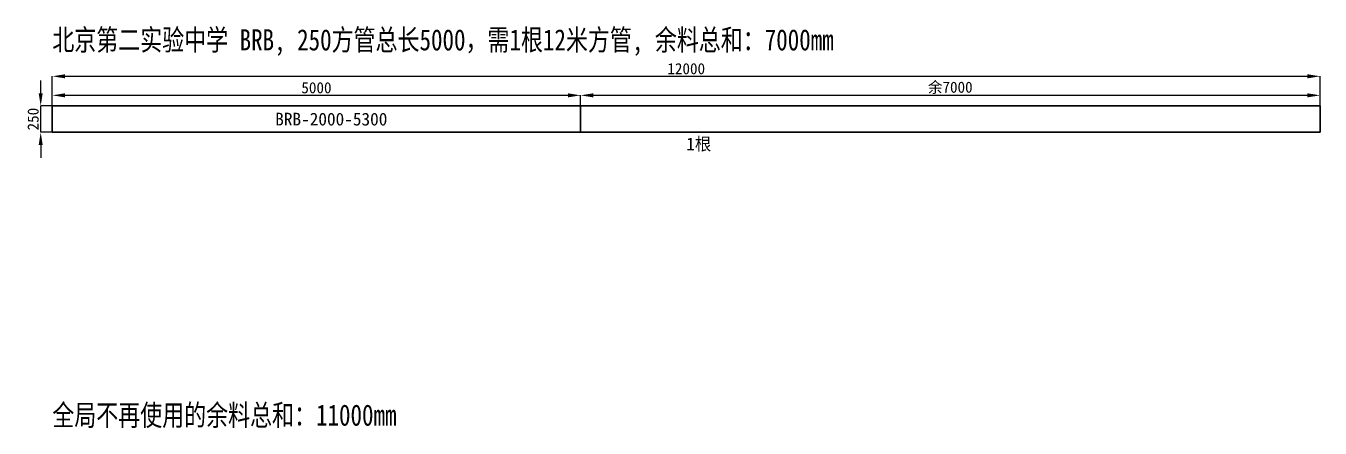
# Model space of a CAD drawing. Header units: metres. Extents: x -250 to 12240, y -15123 to 1732.
# Drawn here: x -250 to 12000, y -15123 to -11318 of the extents above; entities that cross this region are included whole.
import ezdxf

# ---------------------------------------------------------------- set-up
doc = ezdxf.new("R2010")
doc.units = ezdxf.units.M
for name, color, linetype in [('DIMENSION', 3, 'Continuous'), ('TEXT', 3, 'Continuous'), ('TUBE', 3, 'Continuous')]:
    doc.layers.add(name, color=color, linetype=linetype)
doc.dimstyles.get("Standard").update_dxf_attribs({"dimscale": 30, "dimtxt": 3.5, "dimasz": 4, "dimexe": 1.25, "dimexo": 0, "dimtad": 1, "dimcen": 2.5, "dimazin": 3, "dimtfac": 1, "dimtmove": 0, "dimatfit": 3})

# ---------------------------------------------------------------- blocks, each defined once
blk = doc.blocks.new('_CLOSEDFILLED')
at = {"color": 0, "linetype": 'BYBLOCK'}
blk.add_solid([(-1, 0.16), (0, 0), (-1, -0.16)], dxfattribs=at)
blk = doc.blocks.new('*D84')
at = {"color": 0}
for p, q in [((-110, -11955), (-110, -11835)), ((-110, -12325), (-110, -12075)), ((-110, -12445), (-110, -12565))]:
    blk.add_line(p, q, dxfattribs=at)
at = {"color": 3}
for p, q in [((10, -12075), (-110, -12075)), ((10, -12325), (-110, -12325))]:
    blk.add_line(p, q, dxfattribs=at)
at = {"layer": 'Defpoints'}
for p in [(10, -12075), (-110, -12325), (10, -12325)]:
    blk.add_point(p, dxfattribs=at)
at = {"layer": 'DIMENSION', "color": 0, "xscale": 120, "yscale": 120}
for p, rotation in [((-110, -12075), 270), ((-110, -12325), 90)]:
    blk.add_blockref('_CLOSEDFILLED', p, dxfattribs=dict(at, rotation=rotation))
at = {"layer": 'DIMENSION', "color": 3, "insert": (-181.25, -12200), "char_height": 105, "attachment_point": 5, "rotation": 90}
blk.add_mtext('250', dxfattribs=at)
blk = doc.blocks.new('*D85')
at = {"color": 3}
for p, q in [((0, -12075), (0, -11795)), ((12000, -12075), (12000, -11795))]:
    blk.add_line(p, q, dxfattribs=at)
at = {"color": 0}
blk.add_line((120, -11795), (11880, -11795), dxfattribs=at)
at = {"layer": 'Defpoints'}
for p in [(0, -11795), (0, -12075), (12000, -12075)]:
    blk.add_point(p, dxfattribs=at)
at = {"layer": 'DIMENSION', "color": 0, "xscale": 120, "yscale": 120, "rotation": 180}
blk.add_blockref('_CLOSEDFILLED', (0, -11795), dxfattribs=at)
at = {"layer": 'DIMENSION', "color": 0, "xscale": 120, "yscale": 120}
blk.add_blockref('_CLOSEDFILLED', (12000, -11795), dxfattribs=at)
at = {"layer": 'DIMENSION', "color": 3, "insert": (6000, -11723.75), "char_height": 105, "attachment_point": 5}
blk.add_mtext('12000', dxfattribs=at)
blk = doc.blocks.new('*D86')
at = {"color": 3}
for p, q in [((0, -12075), (0, -11975)), ((5000, -12075), (5000, -11975))]:
    blk.add_line(p, q, dxfattribs=at)
at = {"color": 0}
blk.add_line((120, -11975), (4880, -11975), dxfattribs=at)
at = {"layer": 'Defpoints'}
for p in [(0, -11975), (0, -12075), (5000, -12075)]:
    blk.add_point(p, dxfattribs=at)
at = {"layer": 'DIMENSION', "color": 0, "xscale": 120, "yscale": 120, "rotation": 180}
blk.add_blockref('_CLOSEDFILLED', (0, -11975), dxfattribs=at)
at = {"layer": 'DIMENSION', "color": 0, "xscale": 120, "yscale": 120}
blk.add_blockref('_CLOSEDFILLED', (5000, -11975), dxfattribs=at)
at = {"layer": 'DIMENSION', "color": 3, "insert": (2500, -11903.75), "char_height": 105, "attachment_point": 5}
blk.add_mtext('5000', dxfattribs=at)
blk = doc.blocks.new('*D87')
at = {"color": 3}
for p, q in [((5000, -12075), (5000, -11975)), ((12000, -12075), (12000, -11975))]:
    blk.add_line(p, q, dxfattribs=at)
at = {"color": 0}
blk.add_line((5120, -11975), (11880, -11975), dxfattribs=at)
at = {"layer": 'Defpoints'}
for p in [(5000, -11975), (5000, -12075), (12000, -12075)]:
    blk.add_point(p, dxfattribs=at)
at = {"layer": 'DIMENSION', "color": 0, "xscale": 120, "yscale": 120, "rotation": 180}
blk.add_blockref('_CLOSEDFILLED', (5000, -11975), dxfattribs=at)
at = {"layer": 'DIMENSION', "color": 0, "xscale": 120, "yscale": 120}
blk.add_blockref('_CLOSEDFILLED', (12000, -11975), dxfattribs=at)
at = {"layer": 'DIMENSION', "color": 3, "insert": (8500, -11903.75), "char_height": 105, "attachment_point": 5}
blk.add_mtext('余7000', dxfattribs=at)

msp = doc.modelspace()

# ---------------------------------------------------------------- linework, layer by layer
at = {"layer": 'TUBE', "color": 7, "lineweight": 35}
for p, q in [((0, -12075), (5000, -12075)), ((0, -12075), (0, -12325)), ((5000, -12075), (5000, -12325)), ((5000, -12075), (12000, -12075)), ((5000, -12075), (5000, -12325)), ((12000, -12075), (12000, -12325)), ((0, -12325), (5000, -12325)), ((5000, -12325), (12000, -12325))]:
    msp.add_line(p, q, dxfattribs=at)

# ---------------------------------------------------------------- texts
at = {"layer": 'TEXT', "width": 0.8}
for s, p in [('北京第二实验中学 BRB, 250方管总长5000，需1根12米方管, 余料总和：7000mm', (0, -11550)), ('全局不再使用的余料总和：11000mm', (0, -15100))]:
    msp.add_text(s, height=200, dxfattribs=at).set_placement(p)
at = {"layer": 'TEXT'}
for s, p in [('BRB-2000-5300', (2110, -12260)), ('1根', (6000, -12495))]:
    msp.add_text(s, height=120, dxfattribs=at).set_placement(p)

# ---------------------------------------------------------------- dimensions: what is measured, and where the dimension line sits
at = {"layer": 'DIMENSION', "color": 3, "lineweight": 25}
for base, p1, p2, text, picture, middle in [((0, -11795), (0, -12075), (12000, -12075), '12000', '*D85', (6000, -11723.75)), ((0, -11975), (0, -12075), (5000, -12075), '5000', '*D86', (2500, -11903.75)), ((5000, -11975), (5000, -12075), (12000, -12075), '余7000', '*D87', (8500, -11903.75))]:
    dim = msp.add_linear_dim(base=base, p1=p1, p2=p2, text=text, dimstyle='Standard', dxfattribs=at)
    dim.commit()
    dim.dimension.update_dxf_attribs({"geometry": picture, "text_midpoint": middle})
dim = msp.add_linear_dim(base=(-110, -12325), p1=(10, -12325), p2=(10, -12075), angle=90, text='250', dimstyle='Standard', dxfattribs=at)
dim.commit()
dim.dimension.update_dxf_attribs({"geometry": '*D84', "text_midpoint": (-181.25, -12200)})

doc.saveas('drawing.dxf')
